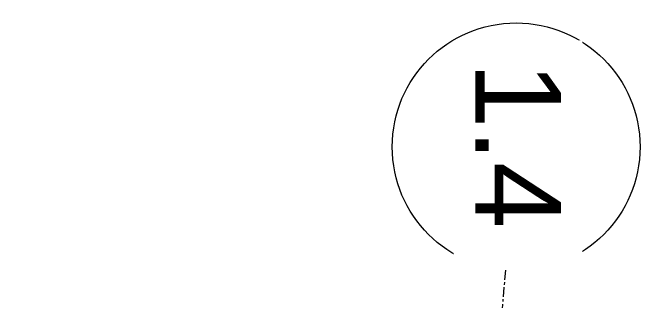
# Model space of a CAD drawing. Header units: millimetres. Extents: x -9331 to 290327, y -149899 to 15728.
# Drawn here: x 126071.1 to 126238.3, y -44574.3 to -44498.9 of the extents above; entities that cross this region are included whole.
import ezdxf

# ---------------------------------------------------------------- set-up
doc = ezdxf.new("R2010")
doc.units = ezdxf.units.MM
doc.header["$LTSCALE"] = 2
doc.linetypes.add('Grid Line', pattern=[2.2225, 1.27, -0.3175, 0.3175, -0.3175])
doc.layers.add('ENG-Grid', color=11, linetype='Continuous', lineweight=9)
doc.layers.add('ENG_Grid', color=11, linetype='Continuous', lineweight=9)
doc.styles.add('Arial_8', font='arial.ttf', dxfattribs={"height": 22.5})

# ---------------------------------------------------------------- blocks, each defined once
blk = doc.blocks.new('Grid - M_Grid Head - Circle-3648033-02')
at = {"layer": 'ENG-Grid'}
blk.add_circle((0, 0), 0.65, dxfattribs=at)

msp = doc.modelspace()

# ---------------------------------------------------------------- block references
at = {"layer": 'ENG-Grid', "xscale": 49.99999999999997, "yscale": 49.99999999999997, "zscale": 49.99999999999997, "rotation": 175.0550736737607}
msp.add_blockref('Grid - M_Grid Head - Circle-3648033-02', (126203.15, -44534.05), dxfattribs=at)

# ---------------------------------------------------------------- next in the draw order: texts
at = {"layer": 'ENG-Grid', "insert": (126214.92, -44511.77), "char_height": 22.5, "width": 53.3122, "attachment_point": 1, "rotation": 270, "style": 'Arial_8', "bg_fill": 3, "box_fill_scale": 1.25, "bg_fill_color": 256, "bg_fill_true_color": 13158600, "bg_fill_transparency": 0}
msp.add_mtext('1.4', dxfattribs=at)

# ---------------------------------------------------------------- next in the draw order: linework, layer by layer
at = {"layer": 'ENG_Grid', "linetype": 'Grid Line'}
msp.add_line((126200.34, -44566.43), (125916.05, -47852.35), dxfattribs=at)

doc.saveas('drawing.dxf')
